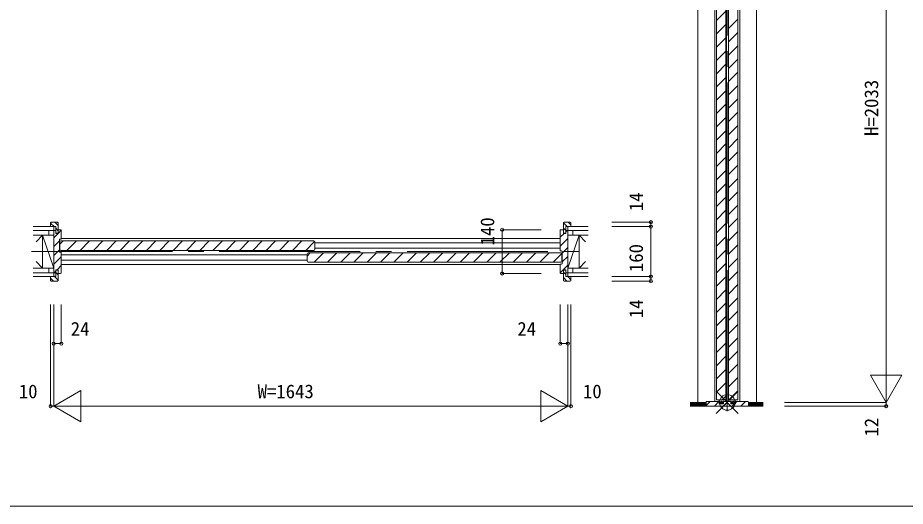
# Model space of a CAD drawing. Units: millimetres, scale not verified. Extents: x -14341 to 14341, y -10000 to 10000.
# Drawn here: x -8633 to -5797, y -10000 to -8438 of the extents above; entities that cross this region are included whole.
import ezdxf
from ezdxf.enums import TextEntityAlignment as Align

# ---------------------------------------------------------------- set-up
doc = ezdxf.new("R2010")
doc.units = ezdxf.units.MM
doc.header["$LTSCALE"] = 50
doc.linetypes.add('CHAIN2', pattern=[12, 9, -1, 1, -1])
for name, color, linetype, lineweight in [('0-0_0', 7, 'Continuous', 9), ('0-2_YKK_ZWAK', 7, 'Continuous', 9), ('0-3_YKK_11', 4, 'Continuous', 18), ('0-4_YKK_12', 4, 'Continuous', 18), ('0-5_YKK_13', 1, 'Continuous', 18), ('0-6_YKK_D', 2, 'Continuous', 18)]:
    doc.layers.add(name, color=color, linetype=linetype, lineweight=lineweight)
doc.styles.add('ＭＳ ゴシック', font='')
doc.styles.get('ＭＳ ゴシック').set_extended_font_data('MS Gothic')

msp = doc.modelspace()

# ---------------------------------------------------------------- linework, layer by layer
at = {"layer": '0-0_0'}
msp.add_line((-14340.51, -10000), (14340.51, -10000), dxfattribs=at)
at = {"layer": '0-2_YKK_ZWAK', "linetype": 'CHAIN2'}
for p, q in [((-6365.63, -9695.66), (-6365.63, -7595.45)), ((-8588.97, -9186), (-6805.11, -9186))]:
    msp.add_line(p, q, dxfattribs=at)
at = {"layer": '0-2_YKK_ZWAK'}
for p, q in [((-8518.12, -9106), (-8583.49, -9106)), ((-8583.49, -9118.5), (-8518.12, -9118.5)), ((-8583.49, -9133.5), (-8518.12, -9133.5)), ((-8583.3, -9133.5), (-8518.12, -9133.5)), ((-8554.12, -9133.5), (-8574.89, -9154.27)), ((-8554.12, -9133.5), (-8518.12, -9238.5)), ((-8554.12, -9238.5), (-8554.12, -9133.5)), ((-8534.12, -9133.5), (-8534.12, -9118.5)), ((-8518.12, -9106), (-8518.12, -9266)), ((-6875.12, -9106), (-6875.12, -9266)), ((-6875.12, -9106), (-6809.75, -9106)), ((-6809.75, -9118.5), (-6875.12, -9118.5)), ((-6839.12, -9133.5), (-6875.12, -9238.5)), ((-6809.94, -9133.5), (-6875.12, -9133.5)), ((-6809.75, -9133.5), (-6875.12, -9133.5)), ((-6859.12, -9133.5), (-6859.12, -9118.5)), ((-6839.12, -9133.5), (-6818.35, -9154.27)), ((-6839.12, -9238.5), (-6839.12, -9133.5)), ((-8554.12, -9238.5), (-8574.89, -9217.73)), ((-6839.12, -9238.5), (-6818.35, -9217.73)), ((-8518.12, -9238.5), (-8583.49, -9238.5)), ((-8583.3, -9238.5), (-8518.12, -9238.5)), ((-8534.12, -9253.5), (-8534.12, -9238.5)), ((-6875.12, -9238.5), (-6809.75, -9238.5)), ((-6809.94, -9238.5), (-6875.12, -9238.5)), ((-6859.12, -9253.5), (-6859.12, -9238.5)), ((-8583.49, -9253.5), (-8518.12, -9253.5)), ((-8583.49, -9266), (-8518.12, -9266)), ((-6809.75, -9253.5), (-6875.12, -9253.5)), ((-6809.75, -9266), (-6875.12, -9266)), ((-6483.95, -9668), (-6433.13, -9668)), ((-6433.13, -9671), (-6483.95, -9671)), ((-6250.51, -9668), (-6298.13, -9668)), ((-6250.51, -9671), (-6298.13, -9671)), ((-6433.13, -9674), (-6483.95, -9674)), ((-6433.13, -9677), (-6483.95, -9677)), ((-6267.24, -9680), (-6483.95, -9680)), ((-6250.41, -9680), (-6472.63, -9680)), ((-6250.51, -9674), (-6298.13, -9674)), ((-6250.51, -9677), (-6298.13, -9677))]:
    msp.add_line(p, q, dxfattribs=at)
at = {"layer": '0-3_YKK_11'}
for p, q in [((-8528.12, -9095.12), (-8517.24, -9106)), ((-8506.12, -9092), (-8526.12, -9092)), ((-8514.27, -9092), (-8504.12, -9102.15)), ((-8504.12, -9127), (-8504.12, -9094)), ((-6889.12, -9127), (-6889.12, -9094)), ((-6889.1, -9093.7), (-6876.8, -9106)), ((-6887.12, -9092), (-6867.12, -9092)), ((-6873.83, -9092), (-6865.12, -9100.71)), ((-8518.12, -9141.77), (-8504.35, -9128)), ((-8511.62, -9111.62), (-8504.12, -9119.12)), ((-8504.12, -9127.77), (-8494.13, -9117.78)), ((-8494.12, -9145), (-8494.12, -9118)), ((-6899.12, -9118), (-6899.12, -9183)), ((-6899.12, -9140.33), (-6886.79, -9128)), ((-6889.12, -9110.65), (-6881.62, -9118.15)), ((-6881.42, -9122.63), (-6877.29, -9118.5)), ((-8518.12, -9170.05), (-8500.12, -9152.05)), ((-8500.12, -9186), (-8500.12, -9148)), ((-8498.62, -9162.23), (-8488.39, -9152)), ((-8498.62, -9178.7), (-8498.62, -9155.3)), ((-8498.12, -9146), (-8495.12, -9146)), ((-8495.32, -9152), (-7687.42, -9152)), ((-8494.12, -9144.5), (-6899.12, -9144.5)), ((-8475.97, -9182), (-8445.97, -9152)), ((-8433.54, -9182), (-8403.54, -9152)), ((-8391.11, -9182), (-8361.11, -9152)), ((-8348.69, -9182), (-8318.69, -9152)), ((-8306.26, -9182), (-8276.26, -9152)), ((-8263.84, -9182), (-8233.84, -9152)), ((-8221.41, -9182), (-8191.41, -9152)), ((-8178.98, -9182), (-8148.98, -9152)), ((-8136.56, -9182), (-8106.56, -9152)), ((-8094.13, -9182), (-8064.13, -9152)), ((-8051.7, -9182), (-8021.7, -9152)), ((-8009.28, -9182), (-7979.28, -9152)), ((-7966.85, -9182), (-7936.85, -9152)), ((-7924.42, -9182), (-7894.42, -9152)), ((-7882, -9182), (-7852, -9152)), ((-7839.57, -9182), (-7809.57, -9152)), ((-7797.15, -9182), (-7767.15, -9152)), ((-7754.72, -9182), (-7724.72, -9152)), ((-7712.29, -9182), (-7684.36, -9154.07)), ((-7684.12, -9155.3), (-7684.12, -9178.7)), ((-7684.12, -9158.5), (-6899.12, -9158.5)), ((-6899.12, -9168.61), (-6875.12, -9144.61)), ((-8518.12, -9198.34), (-8500.12, -9180.34)), ((-8495.12, -9188), (-8498.12, -9188)), ((-8495.32, -9182), (-7687.42, -9182)), ((-8494.12, -9254), (-8494.12, -9189)), ((-7708.62, -9200.23), (-7698.39, -9190)), ((-7705.32, -9190), (-6897.92, -9190)), ((-7685.97, -9220), (-7655.97, -9190)), ((-6899.12, -9175.5), (-7684.12, -9175.5)), ((-7643.54, -9220), (-7613.54, -9190)), ((-7601.11, -9220), (-7571.11, -9190)), ((-7558.69, -9220), (-7528.69, -9190)), ((-7516.26, -9220), (-7486.26, -9190)), ((-7473.84, -9220), (-7443.84, -9190)), ((-7431.41, -9220), (-7401.41, -9190)), ((-7388.98, -9220), (-7358.98, -9190)), ((-7346.56, -9220), (-7316.56, -9190)), ((-7304.13, -9220), (-7274.13, -9190)), ((-7261.7, -9220), (-7231.7, -9190)), ((-7219.28, -9220), (-7189.28, -9190)), ((-7176.85, -9220), (-7146.85, -9190)), ((-7134.42, -9220), (-7104.42, -9190)), ((-7092, -9220), (-7062, -9190)), ((-7049.57, -9220), (-7019.57, -9190)), ((-7007.15, -9220), (-6977.15, -9190)), ((-6964.72, -9220), (-6934.72, -9190)), ((-6898.12, -9184), (-6895.12, -9184)), ((-6893.12, -9190.9), (-6875.12, -9172.9)), ((-6893.12, -9186), (-6893.12, -9224)), ((-8518.12, -9226.62), (-8494.12, -9202.62)), ((-7708.62, -9196.5), (-8494.12, -9196.5)), ((-8494.12, -9213.5), (-7708.62, -9213.5)), ((-7708.62, -9216.7), (-7708.62, -9193.3)), ((-6922.29, -9220), (-6894.73, -9192.44)), ((-6894.62, -9193.3), (-6894.62, -9216.7)), ((-6893.12, -9219.18), (-6875.12, -9201.18)), ((-8507.21, -9244), (-8494.12, -9230.91)), ((-8504.12, -9245), (-8504.12, -9278)), ((-6899.12, -9227.5), (-8494.12, -9227.5)), ((-7705.32, -9220), (-6897.92, -9220)), ((-6899.12, -9227), (-6899.12, -9254)), ((-6899.12, -9253.47), (-6875.12, -9229.47)), ((-6895.12, -9226), (-6898.12, -9226)), ((-6889.12, -9245), (-6889.12, -9278)), ((-8528.12, -9270.48), (-8518.6, -9280)), ((-8516.71, -9253.5), (-8511.82, -9248.61)), ((-8515.63, -9266), (-8504.12, -9277.51)), ((-8511.62, -9253.04), (-8504.12, -9260.54)), ((-6889.12, -9252.07), (-6881.62, -9259.57)), ((-6889.12, -9269.04), (-6878.16, -9280)), ((-6875.19, -9266), (-6865.12, -9276.07)), ((-8506.12, -9280), (-8526.12, -9280)), ((-6887.12, -9280), (-6867.12, -9280))]:
    msp.add_line(p, q, dxfattribs=at)
for points in [[(-8528.12, -9094), (-8528.12, -9106), (-8511.62, -9106), (-8511.62, -9127), (-8504.12, -9127)], [(-6865.12, -9094), (-6865.12, -9106), (-6881.62, -9106), (-6881.62, -9127), (-6889.12, -9127)], [(-8496.12, -9116), (-8504.12, -9116), (-8504.12, -9123), (-8504.12, -9128), (-8511.82, -9128), (-8511.82, -9119.5), (-8512.82, -9118.5), (-8518.12, -9118.5)], [(-8518.12, -9118.5), (-8518.12, -9253.5), (-8512.82, -9253.5), (-8511.82, -9252.5), (-8511.82, -9244), (-8504.12, -9244), (-8504.12, -9249), (-8504.12, -9256), (-8496.12, -9256)], [(-6875.12, -9253.5), (-6875.12, -9118.5), (-6880.42, -9118.5), (-6881.42, -9119.5), (-6881.42, -9128), (-6889.12, -9128), (-6889.12, -9123), (-6889.12, -9116), (-6897.12, -9116)], [(-8528.12, -9278), (-8528.12, -9266), (-8511.62, -9266), (-8511.62, -9245), (-8504.12, -9245)], [(-6897.12, -9256), (-6889.12, -9256), (-6889.12, -9249), (-6889.12, -9244), (-6881.42, -9244), (-6881.42, -9252.5), (-6880.42, -9253.5), (-6875.12, -9253.5)], [(-6865.12, -9278), (-6865.12, -9266), (-6881.62, -9266), (-6881.62, -9245), (-6889.12, -9245)]]:
    msp.add_lwpolyline(points, dxfattribs=at)
for centre, radius, start, end in [((-8526.12, -9094), 2, 90.00001, 179.99999), ((-8506.12, -9094), 2, 0.00001, 89.99999), ((-6887.12, -9094), 2, 90.00001, 179.99999), ((-6867.12, -9094), 2, 0.00001, 89.99999), ((-8496.12, -9118), 2, 0.00001, 89.99999), ((-6897.12, -9118), 2, 90.00001, 179.99999), ((-8498.12, -9148), 2, 90.00001, 179.99999), ((-8495.32, -9155.3), 3.3, 90, 180), ((-8495.12, -9145), 1, 270.00001, 359.99999), ((-7687.42, -9155.3), 3.3, 0, 90), ((-8498.12, -9186), 2, 180.00001, 269.99999), ((-8495.32, -9178.7), 3.3, 180, 270), ((-8495.12, -9189), 1, 0.00001, 89.99999), ((-7705.32, -9193.3), 3.3, 90, 180), ((-7687.42, -9178.7), 3.3, 270, 0), ((-6898.12, -9183), 1, 180.00001, 269.99999), ((-6897.92, -9193.3), 3.3, 0, 90), ((-6895.12, -9186), 2, 0.00001, 89.99999), ((-7705.32, -9216.7), 3.3, 180, 270), ((-6897.92, -9216.7), 3.3, 270, 0), ((-6898.12, -9227), 1, 90.00001, 179.99999), ((-6895.12, -9224), 2, 270.00001, 359.99999), ((-8496.12, -9254), 2, 270.00001, 359.99999), ((-6897.12, -9254), 2, 180.00001, 269.99999), ((-8526.12, -9278), 2, 180.00001, 269.99999), ((-8506.12, -9278), 2, 270.00001, 359.99999), ((-6887.12, -9278), 2, 180.00001, 269.99999), ((-6867.12, -9278), 2, 270.00001, 359.99999)]:
    msp.add_arc(centre, radius, start, end, dxfattribs=at)
at = {"layer": '0-4_YKK_12'}
for p, q in [((-6405.63, -9666.27), (-6405.63, -7674.38)), ((-6399.63, -9660), (-6399.63, -7685)), ((-6369.63, -9660), (-6369.63, -7685)), ((-6367.63, -9665), (-6367.63, -7674.38)), ((-6361.63, -9660), (-6361.63, -7685)), ((-6331.63, -9660), (-6331.63, -7685)), ((-6325.63, -9666.27), (-6325.63, -7674.38)), ((-6399.63, -8447.63), (-6369.63, -8417.63)), ((-6361.63, -8473.09), (-6331.63, -8443.09)), ((-6399.63, -8490.06), (-6369.63, -8460.06)), ((-6399.63, -8532.49), (-6369.63, -8502.49)), ((-6361.63, -8515.52), (-6331.63, -8485.52)), ((-6361.63, -8557.94), (-6331.63, -8527.94)), ((-6399.63, -8574.91), (-6369.63, -8544.91)), ((-6399.63, -8617.34), (-6369.63, -8587.34)), ((-6361.63, -8600.37), (-6331.63, -8570.37)), ((-6361.63, -8642.8), (-6331.63, -8612.8)), ((-6399.63, -8659.77), (-6369.63, -8629.77)), ((-6399.63, -8702.19), (-6369.63, -8672.19)), ((-6361.63, -8685.22), (-6331.63, -8655.22)), ((-6361.63, -8727.65), (-6331.63, -8697.65)), ((-6399.63, -8744.62), (-6369.63, -8714.62)), ((-6399.63, -8787.05), (-6369.63, -8757.05)), ((-6361.63, -8770.08), (-6331.63, -8740.08)), ((-6361.63, -8812.5), (-6331.63, -8782.5)), ((-6399.63, -8829.47), (-6369.63, -8799.47)), ((-6399.63, -8871.9), (-6369.63, -8841.9)), ((-6361.63, -8854.93), (-6331.63, -8824.93)), ((-6361.63, -8897.35), (-6331.63, -8867.35)), ((-6399.63, -8914.33), (-6369.63, -8884.33)), ((-6399.63, -8956.75), (-6369.63, -8926.75)), ((-6361.63, -8939.78), (-6331.63, -8909.78)), ((-6361.63, -8982.21), (-6331.63, -8952.21)), ((-6399.63, -8999.18), (-6369.63, -8969.18)), ((-6399.63, -9041.6), (-6369.63, -9011.6)), ((-6361.63, -9024.63), (-6331.63, -8994.63)), ((-6361.63, -9067.06), (-6331.63, -9037.06)), ((-6399.63, -9084.03), (-6369.63, -9054.03)), ((-6399.63, -9126.46), (-6369.63, -9096.46)), ((-6361.63, -9109.49), (-6331.63, -9079.49)), ((-6361.63, -9151.91), (-6331.63, -9121.91)), ((-6399.63, -9168.88), (-6369.63, -9138.88)), ((-6399.63, -9211.31), (-6369.63, -9181.31)), ((-6361.63, -9194.34), (-6331.63, -9164.34)), ((-6361.63, -9236.77), (-6331.63, -9206.77)), ((-6399.63, -9253.74), (-6369.63, -9223.74)), ((-6399.63, -9296.16), (-6369.63, -9266.16)), ((-6361.63, -9279.19), (-6331.63, -9249.19)), ((-6361.63, -9321.62), (-6331.63, -9291.62)), ((-6399.63, -9338.59), (-6369.63, -9308.59)), ((-6399.63, -9381.02), (-6369.63, -9351.02)), ((-6361.63, -9364.05), (-6331.63, -9334.05)), ((-6361.63, -9406.47), (-6331.63, -9376.47)), ((-6399.63, -9423.44), (-6369.63, -9393.44)), ((-6399.63, -9465.87), (-6369.63, -9435.87)), ((-6361.63, -9448.9), (-6331.63, -9418.9)), ((-6361.63, -9491.32), (-6331.63, -9461.32)), ((-6399.63, -9508.29), (-6369.63, -9478.29)), ((-6399.63, -9550.72), (-6369.63, -9520.72)), ((-6361.63, -9533.75), (-6331.63, -9503.75)), ((-6361.63, -9576.18), (-6331.63, -9546.18)), ((-6399.63, -9593.15), (-6369.63, -9563.15)), ((-6399.63, -9635.57), (-6369.63, -9605.57)), ((-6361.63, -9618.6), (-6331.63, -9588.6)), ((-6360.59, -9660), (-6331.63, -9631.03)), ((-6433.13, -9678.17), (-6419.96, -9665)), ((-6406.67, -9680), (-6392, -9665.33)), ((-6399.63, -9660), (-6369.63, -9660)), ((-6390.53, -9669.3), (-6378.73, -9669.3)), ((-6381.62, -9660), (-6369.63, -9648)), ((-6378.39, -9680), (-6363.39, -9665)), ((-6361.63, -9660), (-6331.63, -9660)), ((-6352.53, -9669.3), (-6340.73, -9669.3)), ((-6350.1, -9680), (-6342.9, -9672.8)), ((-6339.43, -9669.32), (-6335.1, -9665)), ((-6321.82, -9680), (-6306.82, -9665)), ((-6298.13, -9668), (-6298.13, -9680))]:
    msp.add_line(p, q, dxfattribs=at)
for points in [[(-6454.63, -7625), (-6459.63, -7625), (-6459.63, -9668)], [(-6276.63, -7625), (-6271.63, -7625), (-6271.63, -9668)], [(-6433.13, -9667), (-6433.13, -9680), (-6426.13, -9680)], [(-6300.13, -9665), (-6338.93, -9665), (-6339.43, -9665.5), (-6339.43, -9671.7), (-6339.43, -9672.8), (-6353.83, -9672.8), (-6353.83, -9671.7), (-6353.83, -9665.5), (-6354.33, -9665), (-6376.93, -9665), (-6377.43, -9665.5), (-6377.43, -9671.7), (-6377.43, -9672.8), (-6391.83, -9672.8), (-6391.83, -9671.7), (-6391.83, -9665.5), (-6392.33, -9665), (-6431.13, -9665)], [(-6426.13, -9680), (-6305.13, -9680), (-6298.13, -9680), (-6298.13, -9667)], [(-6393.16, -9663.8), (-6390.53, -9663.8), (-6390.53, -9672.8)], [(-6390.53, -9667.8), (-6386.33, -9667.8), (-6386.33, -9666)], [(-6382.93, -9666), (-6382.93, -9667.8), (-6378.73, -9667.8)], [(-6378.73, -9672.8), (-6378.73, -9663.8), (-6376.09, -9663.8)], [(-6355.16, -9663.8), (-6352.53, -9663.8), (-6352.53, -9672.8)], [(-6352.53, -9667.8), (-6348.33, -9667.8), (-6348.33, -9666)], [(-6344.93, -9666), (-6344.93, -9667.8), (-6340.73, -9667.8)], [(-6340.73, -9672.8), (-6340.73, -9663.8), (-6338.09, -9663.8)]]:
    msp.add_lwpolyline(points, dxfattribs=at)
for centre, radius, start, end in [((-6431.13, -9667), 2, 90.00001, 179.99999), ((-6384.63, -9666), 1.7, 359.99999, 180.00001), ((-6346.63, -9666), 1.7, 359.99999, 180.00001), ((-6300.13, -9667), 2, 0.00001, 89.99999)]:
    msp.add_arc(centre, radius, start, end, dxfattribs=at)
at = {"layer": '0-5_YKK_13'}
for p, q in [((-6400.98, -9703.36), (-6330.27, -9632.64)), ((-6400.98, -9632.64), (-6330.27, -9703.36))]:
    msp.add_line(p, q, dxfattribs=at)
msp.add_circle((-6365.63, -9668), 25, dxfattribs=at)
at = {"layer": '0-6_YKK_D'}
for p, q in [((-5857.74, -7635), (-5857.74, -9668)), ((-6734.75, -9092), (-6609.75, -9092)), ((-6609.75, -9106), (-6609.75, -9092)), ((-7085.12, -9116), (-6960.12, -9116)), ((-7085.12, -9116), (-7085.12, -9256)), ((-6734.75, -9106), (-6609.75, -9106)), ((-6609.75, -9106), (-6609.75, -9266)), ((-7085.12, -9256), (-6960.12, -9256)), ((-6734.75, -9266), (-6609.75, -9266)), ((-6609.75, -9266), (-6609.75, -9280)), ((-6734.75, -9280), (-6609.75, -9280)), ((-8528.12, -9355), (-8528.12, -9680)), ((-8518.12, -9355), (-8518.12, -9680)), ((-8494.12, -9355), (-8494.12, -9480)), ((-6875.12, -9355), (-6875.12, -9680)), ((-6865.12, -9355), (-6865.12, -9680)), ((-8518.12, -9480), (-8494.12, -9480)), ((-5907.74, -9581.4), (-5807.74, -9581.4)), ((-5907.74, -9581.4), (-5857.74, -9668)), ((-5857.74, -9668), (-5807.74, -9581.4)), ((-8518.12, -9680), (-8431.52, -9630)), ((-8431.52, -9630), (-8431.52, -9730)), ((-6961.72, -9630), (-6961.72, -9730)), ((-6961.72, -9630), (-6875.12, -9680)), ((-6182.74, -9668), (-5857.74, -9668)), ((-5857.74, -9668), (-5857.74, -9680)), ((-8518.12, -9680), (-8528.12, -9680)), ((-8518.12, -9680), (-8431.52, -9730)), ((-8518.12, -9680), (-6875.12, -9680)), ((-6961.72, -9730), (-6875.12, -9680)), ((-6875.12, -9680), (-6865.12, -9680)), ((-6182.74, -9680), (-5857.74, -9680))]:
    msp.add_line(p, q, dxfattribs=at)
msp.add_lwpolyline([(-6899.12, -9355), (-6899.12, -9480), (-6875.12, -9480)], dxfattribs=at)
for centre in [(-6609.75, -9092), (-6609.75, -9106), (-7085.12, -9116), (-7085.12, -9256), (-6609.75, -9266), (-6609.75, -9280), (-8518.12, -9480), (-8494.12, -9480), (-6899.12, -9480), (-6875.12, -9480), (-8528.12, -9680), (-6865.12, -9680), (-5857.74, -9680)]:
    msp.add_circle(centre, 5, dxfattribs=at)

# ---------------------------------------------------------------- texts
at = {"layer": '0-6_YKK_D', "style": 'ＭＳ ゴシック'}
for s, p in [('H=2033', (-5869.74, -8816.5)), ('14', (-6621.75, -9056.6)), ('140', (-7097.12, -9166.16)), ('160', (-6621.75, -9251.53)), ('14', (-6621.75, -9399)), ('12', (-5869.56, -9777.3))]:
    msp.add_text(s, height=43.99, rotation=90, dxfattribs=at).set_placement(p, align=Align.BOTTOM_LEFT)
for s, p in [('24', (-8463.88, -9468)), ('24', (-7036.41, -9468)), ('10', (-8629.84, -9668)), ('W=1643', (-7866.62, -9668)), ('10', (-6826.7, -9668))]:
    msp.add_text(s, height=43.99, dxfattribs=at).set_placement(p, align=Align.BOTTOM_LEFT)

doc.saveas('drawing.dxf')
